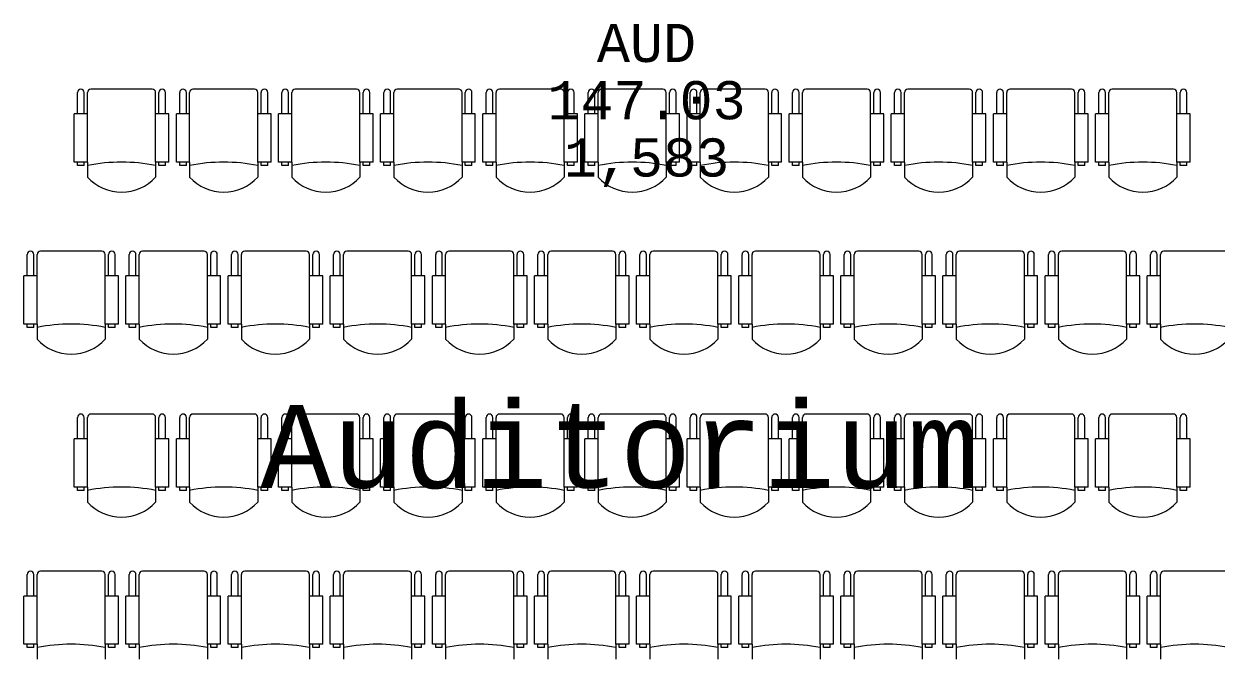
# Model space of a CAD drawing. Extents: x 0 to 84000, y 0 to 59400.
# Drawn here: x 60396 to 67576, y 39328 to 43155 of the extents above; entities that cross this region are included whole.
import ezdxf
from ezdxf.enums import TextEntityAlignment as Align

# ---------------------------------------------------------------- set-up
doc = ezdxf.new("R2010")
doc.units = 0
doc.header["$MEASUREMENT"] = 0
doc.layers.get('0').update_dxf_attribs({"linetype": 'CONTINUOUS', "lineweight": 0})
doc.layers.add('725furniture', color=4, linetype='CONTINUOUS', lineweight=0)
doc.layers.add('RM$TXT', color=7, linetype='CONTINUOUS', lineweight=0)
doc.styles.add('MONOTXT', font='monotxt.shx')

# ---------------------------------------------------------------- blocks, each defined once
blk = doc.blocks.new('justhh00furn')
at = {"layer": '725furniture', "linetype": 'ByBlock', "lineweight": 0}
for p, q in [((49610, 15101.8), (49610, 15231.8)), ((49650, 15101.8), (49650, 15231.8)), ((49670, 14811.8), (49670, 15231.8)), ((50060, 15251.8), (49690, 15251.8)), ((50080, 14811.8), (50080, 15231.8)), ((50100, 15101.8), (50100, 15231.8)), ((50140, 15101.8), (50140, 15231.8)), ((50225, 15101.8), (50225, 15231.8)), ((50265, 15101.8), (50265, 15231.8)), ((50285, 14811.8), (50285, 15231.8)), ((50675, 15251.8), (50305, 15251.8)), ((50695, 14811.8), (50695, 15231.8)), ((50715, 15101.8), (50715, 15231.8)), ((50755, 15101.8), (50755, 15231.8)), ((50840, 15101.8), (50840, 15231.8)), ((50880, 15101.8), (50880, 15231.8)), ((50900, 14811.8), (50900, 15231.8)), ((51290, 15251.8), (50920, 15251.8)), ((51310, 14811.8), (51310, 15231.8)), ((51330, 15101.8), (51330, 15231.8)), ((51370, 15101.8), (51370, 15231.8)), ((51455, 15101.8), (51455, 15231.8)), ((51495, 15101.8), (51495, 15231.8)), ((51515, 14811.8), (51515, 15231.8)), ((51905, 15251.8), (51535, 15251.8)), ((51925, 14811.8), (51925, 15231.8)), ((51945, 15101.8), (51945, 15231.8)), ((51985, 15101.8), (51985, 15231.8)), ((52070, 15101.8), (52070, 15231.8)), ((52110, 15101.8), (52110, 15231.8)), ((52130, 14811.8), (52130, 15231.8)), ((52520, 15251.8), (52150, 15251.8)), ((52540, 14811.8), (52540, 15231.8)), ((52560, 15101.8), (52560, 15231.8)), ((52600, 15101.8), (52600, 15231.8)), ((52685, 15101.8), (52685, 15231.8)), ((52725, 15101.8), (52725, 15231.8)), ((52745, 14811.8), (52745, 15231.8)), ((53135, 15251.8), (52765, 15251.8)), ((53155, 14811.8), (53155, 15231.8)), ((53175, 15101.8), (53175, 15231.8)), ((53215, 15101.8), (53215, 15231.8)), ((53300, 15101.8), (53300, 15231.8)), ((53340, 15101.8), (53340, 15231.8)), ((53360, 14811.8), (53360, 15231.8)), ((53750, 15251.8), (53380, 15251.8)), ((53770, 14811.8), (53770, 15231.8)), ((53790, 15101.8), (53790, 15231.8)), ((53830, 15101.8), (53830, 15231.8)), ((53915, 15101.8), (53915, 15231.8)), ((53955, 15101.8), (53955, 15231.8)), ((53975, 14811.8), (53975, 15231.8)), ((54365, 15251.8), (53995, 15251.8)), ((54385, 14811.8), (54385, 15231.8)), ((54405, 15101.8), (54405, 15231.8)), ((54445, 15101.8), (54445, 15231.8)), ((54530, 15101.8), (54530, 15231.8)), ((54570, 15101.8), (54570, 15231.8)), ((54590, 14811.8), (54590, 15231.8)), ((54980, 15251.8), (54610, 15251.8)), ((55000, 14811.8), (55000, 15231.8)), ((55020, 15101.8), (55020, 15231.8)), ((55060, 15101.8), (55060, 15231.8)), ((55145, 15101.8), (55145, 15231.8)), ((55185, 15101.8), (55185, 15231.8)), ((55205, 14811.8), (55205, 15231.8)), ((55595, 15251.8), (55225, 15251.8)), ((55615, 14811.8), (55615, 15231.8)), ((55635, 15101.8), (55635, 15231.8)), ((55675, 15101.8), (55675, 15231.8)), ((55760, 15101.8), (55760, 15231.8)), ((55800, 15101.8), (55800, 15231.8)), ((55820, 14811.8), (55820, 15231.8)), ((56210, 15251.8), (55840, 15251.8)), ((56230, 14811.8), (56230, 15231.8)), ((56250, 15101.8), (56250, 15231.8)), ((56290, 15101.8), (56290, 15231.8)), ((49590, 14811.8), (49590, 15101.8)), ((49670, 15101.8), (49590, 15101.8)), ((50160, 15101.8), (50080, 15101.8)), ((50160, 14811.8), (50160, 15101.8)), ((50205, 14811.8), (50205, 15101.8)), ((50285, 15101.8), (50205, 15101.8)), ((50775, 15101.8), (50695, 15101.8)), ((50775, 14811.8), (50775, 15101.8)), ((50820, 14811.8), (50820, 15101.8)), ((50900, 15101.8), (50820, 15101.8)), ((51390, 15101.8), (51310, 15101.8)), ((51390, 14811.8), (51390, 15101.8)), ((51435, 14811.8), (51435, 15101.8)), ((51515, 15101.8), (51435, 15101.8)), ((52005, 15101.8), (51925, 15101.8)), ((52005, 14811.8), (52005, 15101.8)), ((52050, 14811.8), (52050, 15101.8)), ((52130, 15101.8), (52050, 15101.8)), ((52620, 15101.8), (52540, 15101.8)), ((52620, 14811.8), (52620, 15101.8)), ((52665, 14811.8), (52665, 15101.8)), ((52745, 15101.8), (52665, 15101.8)), ((53235, 15101.8), (53155, 15101.8)), ((53235, 14811.8), (53235, 15101.8)), ((53280, 14811.8), (53280, 15101.8)), ((53360, 15101.8), (53280, 15101.8)), ((53850, 15101.8), (53770, 15101.8)), ((53850, 14811.8), (53850, 15101.8)), ((53895, 14811.8), (53895, 15101.8)), ((53975, 15101.8), (53895, 15101.8)), ((54465, 15101.8), (54385, 15101.8)), ((54465, 14811.8), (54465, 15101.8)), ((54510, 14811.8), (54510, 15101.8)), ((54590, 15101.8), (54510, 15101.8)), ((55080, 15101.8), (55000, 15101.8)), ((55080, 14811.8), (55080, 15101.8)), ((55125, 14811.8), (55125, 15101.8)), ((55205, 15101.8), (55125, 15101.8)), ((55695, 15101.8), (55615, 15101.8)), ((55695, 14811.8), (55695, 15101.8)), ((55740, 14811.8), (55740, 15101.8)), ((55820, 15101.8), (55740, 15101.8)), ((56310, 15101.8), (56230, 15101.8)), ((56310, 14811.8), (56310, 15101.8)), ((49670, 14811.8), (49590, 14811.8)), ((49610, 14791.8), (49610, 14811.8)), ((49650, 14791.8), (49610, 14791.8)), ((49650, 14791.8), (49650, 14811.8)), ((49670, 14811.8), (49670, 14721.8)), ((50080, 14811.8), (50080, 14721.8)), ((50160, 14811.8), (50080, 14811.8)), ((50100, 14791.8), (50100, 14811.8)), ((50140, 14791.8), (50100, 14791.8)), ((50140, 14791.8), (50140, 14811.8)), ((50285, 14811.8), (50205, 14811.8)), ((50225, 14791.8), (50225, 14811.8)), ((50265, 14791.8), (50225, 14791.8)), ((50265, 14791.8), (50265, 14811.8)), ((50285, 14811.8), (50285, 14721.8)), ((50695, 14811.8), (50695, 14721.8)), ((50775, 14811.8), (50695, 14811.8)), ((50715, 14791.8), (50715, 14811.8)), ((50755, 14791.8), (50715, 14791.8)), ((50755, 14791.8), (50755, 14811.8)), ((50900, 14811.8), (50820, 14811.8)), ((50840, 14791.8), (50840, 14811.8)), ((50880, 14791.8), (50840, 14791.8)), ((50880, 14791.8), (50880, 14811.8)), ((50900, 14811.8), (50900, 14721.8)), ((51310, 14811.8), (51310, 14721.8)), ((51390, 14811.8), (51310, 14811.8)), ((51330, 14791.8), (51330, 14811.8)), ((51370, 14791.8), (51330, 14791.8)), ((51370, 14791.8), (51370, 14811.8)), ((51515, 14811.8), (51435, 14811.8)), ((51455, 14791.8), (51455, 14811.8)), ((51495, 14791.8), (51455, 14791.8)), ((51495, 14791.8), (51495, 14811.8)), ((51515, 14811.8), (51515, 14721.8)), ((51925, 14811.8), (51925, 14721.8)), ((52005, 14811.8), (51925, 14811.8)), ((51945, 14791.8), (51945, 14811.8)), ((51985, 14791.8), (51945, 14791.8)), ((51985, 14791.8), (51985, 14811.8)), ((52130, 14811.8), (52050, 14811.8)), ((52070, 14791.8), (52070, 14811.8)), ((52110, 14791.8), (52070, 14791.8)), ((52110, 14791.8), (52110, 14811.8)), ((52130, 14811.8), (52130, 14721.8)), ((52540, 14811.8), (52540, 14721.8)), ((52620, 14811.8), (52540, 14811.8)), ((52560, 14791.8), (52560, 14811.8)), ((52600, 14791.8), (52560, 14791.8)), ((52600, 14791.8), (52600, 14811.8)), ((52745, 14811.8), (52665, 14811.8)), ((52685, 14791.8), (52685, 14811.8)), ((52725, 14791.8), (52685, 14791.8)), ((52725, 14791.8), (52725, 14811.8)), ((52745, 14811.8), (52745, 14721.8)), ((53155, 14811.8), (53155, 14721.8)), ((53235, 14811.8), (53155, 14811.8)), ((53175, 14791.8), (53175, 14811.8)), ((53215, 14791.8), (53175, 14791.8)), ((53215, 14791.8), (53215, 14811.8)), ((53360, 14811.8), (53280, 14811.8)), ((53300, 14791.8), (53300, 14811.8)), ((53340, 14791.8), (53300, 14791.8)), ((53340, 14791.8), (53340, 14811.8)), ((53360, 14811.8), (53360, 14721.8)), ((53770, 14811.8), (53770, 14721.8)), ((53850, 14811.8), (53770, 14811.8)), ((53790, 14791.8), (53790, 14811.8)), ((53830, 14791.8), (53790, 14791.8)), ((53830, 14791.8), (53830, 14811.8)), ((53975, 14811.8), (53895, 14811.8)), ((53915, 14791.8), (53915, 14811.8)), ((53955, 14791.8), (53915, 14791.8)), ((53955, 14791.8), (53955, 14811.8)), ((53975, 14811.8), (53975, 14721.8)), ((54385, 14811.8), (54385, 14721.8)), ((54465, 14811.8), (54385, 14811.8)), ((54405, 14791.8), (54405, 14811.8)), ((54445, 14791.8), (54405, 14791.8)), ((54445, 14791.8), (54445, 14811.8)), ((54590, 14811.8), (54510, 14811.8)), ((54530, 14791.8), (54530, 14811.8)), ((54570, 14791.8), (54530, 14791.8)), ((54570, 14791.8), (54570, 14811.8)), ((54590, 14811.8), (54590, 14721.8)), ((55000, 14811.8), (55000, 14721.8)), ((55080, 14811.8), (55000, 14811.8)), ((55020, 14791.8), (55020, 14811.8)), ((55060, 14791.8), (55020, 14791.8)), ((55060, 14791.8), (55060, 14811.8)), ((55205, 14811.8), (55125, 14811.8)), ((55145, 14791.8), (55145, 14811.8)), ((55185, 14791.8), (55145, 14791.8)), ((55185, 14791.8), (55185, 14811.8)), ((55205, 14811.8), (55205, 14721.8)), ((55615, 14811.8), (55615, 14721.8)), ((55695, 14811.8), (55615, 14811.8)), ((55635, 14791.8), (55635, 14811.8)), ((55675, 14791.8), (55635, 14791.8)), ((55675, 14791.8), (55675, 14811.8)), ((55820, 14811.8), (55740, 14811.8)), ((55760, 14791.8), (55760, 14811.8)), ((55800, 14791.8), (55760, 14791.8)), ((55800, 14791.8), (55800, 14811.8)), ((55820, 14811.8), (55820, 14721.8)), ((56230, 14811.8), (56230, 14721.8)), ((56310, 14811.8), (56230, 14811.8)), ((56250, 14791.8), (56250, 14811.8)), ((56290, 14791.8), (56250, 14791.8)), ((56290, 14791.8), (56290, 14811.8)), ((49306.5, 14126), (49306.5, 14256)), ((49346.5, 14126), (49346.5, 14256)), ((49366.5, 13836), (49366.5, 14256)), ((49756.5, 14276), (49386.5, 14276)), ((49776.5, 13836), (49776.5, 14256)), ((49796.5, 14126), (49796.5, 14256)), ((49836.5, 14126), (49836.5, 14256)), ((49921.5, 14126), (49921.5, 14256)), ((49961.5, 14126), (49961.5, 14256)), ((49981.5, 13836), (49981.5, 14256)), ((50371.5, 14276), (50001.5, 14276)), ((50391.5, 13836), (50391.5, 14256)), ((50411.5, 14126), (50411.5, 14256)), ((50451.5, 14126), (50451.5, 14256)), ((50536.5, 14126), (50536.5, 14256)), ((50576.5, 14126), (50576.5, 14256)), ((50596.5, 13836), (50596.5, 14256)), ((50986.5, 14276), (50616.5, 14276)), ((51006.5, 13836), (51006.5, 14256)), ((51026.5, 14126), (51026.5, 14256)), ((51066.5, 14126), (51066.5, 14256)), ((51151.5, 14126), (51151.5, 14256)), ((51191.5, 14126), (51191.5, 14256)), ((51211.5, 13836), (51211.5, 14256)), ((51601.5, 14276), (51231.5, 14276)), ((51621.5, 13836), (51621.5, 14256)), ((51641.5, 14126), (51641.5, 14256)), ((51681.5, 14126), (51681.5, 14256)), ((51766.5, 14126), (51766.5, 14256)), ((51806.5, 14126), (51806.5, 14256)), ((51826.5, 13836), (51826.5, 14256)), ((52216.5, 14276), (51846.5, 14276)), ((52236.5, 13836), (52236.5, 14256)), ((52256.5, 14126), (52256.5, 14256)), ((52296.5, 14126), (52296.5, 14256)), ((52381.5, 14126), (52381.5, 14256)), ((52421.5, 14126), (52421.5, 14256)), ((52441.5, 13836), (52441.5, 14256)), ((52831.5, 14276), (52461.5, 14276)), ((52851.5, 13836), (52851.5, 14256)), ((52871.5, 14126), (52871.5, 14256)), ((52911.5, 14126), (52911.5, 14256)), ((52996.5, 14126), (52996.5, 14256)), ((53036.5, 14126), (53036.5, 14256)), ((53056.5, 13836), (53056.5, 14256)), ((53446.5, 14276), (53076.5, 14276)), ((53466.5, 13836), (53466.5, 14256)), ((53486.5, 14126), (53486.5, 14256)), ((53526.5, 14126), (53526.5, 14256)), ((53611.5, 14126), (53611.5, 14256)), ((53651.5, 14126), (53651.5, 14256)), ((53671.5, 13836), (53671.5, 14256)), ((54061.5, 14276), (53691.5, 14276)), ((54081.5, 13836), (54081.5, 14256)), ((54101.5, 14126), (54101.5, 14256)), ((54141.5, 14126), (54141.5, 14256)), ((54226.5, 14126), (54226.5, 14256)), ((54266.5, 14126), (54266.5, 14256)), ((54286.5, 13836), (54286.5, 14256)), ((54676.5, 14276), (54306.5, 14276)), ((54696.5, 13836), (54696.5, 14256)), ((54716.5, 14126), (54716.5, 14256)), ((54756.5, 14126), (54756.5, 14256)), ((54841.5, 14126), (54841.5, 14256)), ((54881.5, 14126), (54881.5, 14256)), ((54901.5, 13836), (54901.5, 14256)), ((55291.5, 14276), (54921.5, 14276)), ((55311.5, 13836), (55311.5, 14256)), ((55331.5, 14126), (55331.5, 14256)), ((55371.5, 14126), (55371.5, 14256)), ((55456.5, 14126), (55456.5, 14256)), ((55496.5, 14126), (55496.5, 14256)), ((55516.5, 13836), (55516.5, 14256)), ((55906.5, 14276), (55536.5, 14276)), ((55926.5, 13836), (55926.5, 14256)), ((55946.5, 14126), (55946.5, 14256)), ((55986.5, 14126), (55986.5, 14256)), ((56071.5, 14126), (56071.5, 14256)), ((56111.5, 14126), (56111.5, 14256)), ((56131.5, 13836), (56131.5, 14256)), ((56521.5, 14276), (56151.5, 14276)), ((49286.5, 13836), (49286.5, 14126)), ((49366.5, 14126), (49286.5, 14126)), ((49856.5, 14126), (49776.5, 14126)), ((49856.5, 13836), (49856.5, 14126)), ((49901.5, 13836), (49901.5, 14126)), ((49981.5, 14126), (49901.5, 14126)), ((50471.5, 14126), (50391.5, 14126)), ((50471.5, 13836), (50471.5, 14126)), ((50516.5, 13836), (50516.5, 14126)), ((50596.5, 14126), (50516.5, 14126)), ((51086.5, 14126), (51006.5, 14126)), ((51086.5, 13836), (51086.5, 14126)), ((51131.5, 13836), (51131.5, 14126)), ((51211.5, 14126), (51131.5, 14126)), ((51701.5, 14126), (51621.5, 14126)), ((51701.5, 13836), (51701.5, 14126)), ((51746.5, 13836), (51746.5, 14126)), ((51826.5, 14126), (51746.5, 14126)), ((52316.5, 14126), (52236.5, 14126)), ((52316.5, 13836), (52316.5, 14126)), ((52361.5, 13836), (52361.5, 14126)), ((52441.5, 14126), (52361.5, 14126)), ((52931.5, 14126), (52851.5, 14126)), ((52931.5, 13836), (52931.5, 14126)), ((52976.5, 13836), (52976.5, 14126)), ((53056.5, 14126), (52976.5, 14126)), ((53546.5, 14126), (53466.5, 14126)), ((53546.5, 13836), (53546.5, 14126)), ((53591.5, 13836), (53591.5, 14126)), ((53671.5, 14126), (53591.5, 14126)), ((54161.5, 14126), (54081.5, 14126)), ((54161.5, 13836), (54161.5, 14126)), ((54206.5, 13836), (54206.5, 14126)), ((54286.5, 14126), (54206.5, 14126)), ((54776.5, 14126), (54696.5, 14126)), ((54776.5, 13836), (54776.5, 14126)), ((54821.5, 13836), (54821.5, 14126)), ((54901.5, 14126), (54821.5, 14126)), ((55391.5, 14126), (55311.5, 14126)), ((55391.5, 13836), (55391.5, 14126)), ((55436.5, 13836), (55436.5, 14126)), ((55516.5, 14126), (55436.5, 14126)), ((56006.5, 14126), (55926.5, 14126)), ((56006.5, 13836), (56006.5, 14126)), ((56051.5, 13836), (56051.5, 14126)), ((56131.5, 14126), (56051.5, 14126)), ((49366.5, 13836), (49286.5, 13836)), ((49306.5, 13816), (49306.5, 13836)), ((49346.5, 13816), (49306.5, 13816)), ((49346.5, 13816), (49346.5, 13836)), ((49366.5, 13836), (49366.5, 13746)), ((49776.5, 13836), (49776.5, 13746)), ((49856.5, 13836), (49776.5, 13836)), ((49796.5, 13816), (49796.5, 13836)), ((49836.5, 13816), (49796.5, 13816)), ((49836.5, 13816), (49836.5, 13836)), ((49981.5, 13836), (49901.5, 13836)), ((49921.5, 13816), (49921.5, 13836)), ((49961.5, 13816), (49921.5, 13816)), ((49961.5, 13816), (49961.5, 13836)), ((49981.5, 13836), (49981.5, 13746)), ((50391.5, 13836), (50391.5, 13746)), ((50471.5, 13836), (50391.5, 13836)), ((50411.5, 13816), (50411.5, 13836)), ((50451.5, 13816), (50411.5, 13816)), ((50451.5, 13816), (50451.5, 13836)), ((50596.5, 13836), (50516.5, 13836)), ((50536.5, 13816), (50536.5, 13836)), ((50576.5, 13816), (50536.5, 13816)), ((50576.5, 13816), (50576.5, 13836)), ((50596.5, 13836), (50596.5, 13746)), ((51006.5, 13836), (51006.5, 13746)), ((51086.5, 13836), (51006.5, 13836)), ((51026.5, 13816), (51026.5, 13836)), ((51066.5, 13816), (51026.5, 13816)), ((51066.5, 13816), (51066.5, 13836)), ((51211.5, 13836), (51131.5, 13836)), ((51151.5, 13816), (51151.5, 13836)), ((51191.5, 13816), (51151.5, 13816)), ((51191.5, 13816), (51191.5, 13836)), ((51211.5, 13836), (51211.5, 13746)), ((51621.5, 13836), (51621.5, 13746)), ((51701.5, 13836), (51621.5, 13836)), ((51641.5, 13816), (51641.5, 13836)), ((51681.5, 13816), (51641.5, 13816)), ((51681.5, 13816), (51681.5, 13836)), ((51826.5, 13836), (51746.5, 13836)), ((51766.5, 13816), (51766.5, 13836)), ((51806.5, 13816), (51766.5, 13816)), ((51806.5, 13816), (51806.5, 13836)), ((51826.5, 13836), (51826.5, 13746)), ((52236.5, 13836), (52236.5, 13746)), ((52316.5, 13836), (52236.5, 13836)), ((52256.5, 13816), (52256.5, 13836)), ((52296.5, 13816), (52256.5, 13816)), ((52296.5, 13816), (52296.5, 13836)), ((52441.5, 13836), (52361.5, 13836)), ((52381.5, 13816), (52381.5, 13836)), ((52421.5, 13816), (52381.5, 13816)), ((52421.5, 13816), (52421.5, 13836)), ((52441.5, 13836), (52441.5, 13746)), ((52851.5, 13836), (52851.5, 13746)), ((52931.5, 13836), (52851.5, 13836)), ((52871.5, 13816), (52871.5, 13836)), ((52911.5, 13816), (52871.5, 13816)), ((52911.5, 13816), (52911.5, 13836)), ((53056.5, 13836), (52976.5, 13836)), ((52996.5, 13816), (52996.5, 13836)), ((53036.5, 13816), (52996.5, 13816)), ((53036.5, 13816), (53036.5, 13836)), ((53056.5, 13836), (53056.5, 13746)), ((53466.5, 13836), (53466.5, 13746)), ((53546.5, 13836), (53466.5, 13836)), ((53486.5, 13816), (53486.5, 13836)), ((53526.5, 13816), (53486.5, 13816)), ((53526.5, 13816), (53526.5, 13836)), ((53671.5, 13836), (53591.5, 13836)), ((53611.5, 13816), (53611.5, 13836)), ((53651.5, 13816), (53611.5, 13816)), ((53651.5, 13816), (53651.5, 13836)), ((53671.5, 13836), (53671.5, 13746)), ((54081.5, 13836), (54081.5, 13746)), ((54161.5, 13836), (54081.5, 13836)), ((54101.5, 13816), (54101.5, 13836)), ((54141.5, 13816), (54101.5, 13816)), ((54141.5, 13816), (54141.5, 13836)), ((54286.5, 13836), (54206.5, 13836)), ((54226.5, 13816), (54226.5, 13836)), ((54266.5, 13816), (54226.5, 13816)), ((54266.5, 13816), (54266.5, 13836)), ((54286.5, 13836), (54286.5, 13746)), ((54696.5, 13836), (54696.5, 13746)), ((54776.5, 13836), (54696.5, 13836)), ((54716.5, 13816), (54716.5, 13836)), ((54756.5, 13816), (54716.5, 13816)), ((54756.5, 13816), (54756.5, 13836)), ((54901.5, 13836), (54821.5, 13836)), ((54841.5, 13816), (54841.5, 13836)), ((54881.5, 13816), (54841.5, 13816)), ((54881.5, 13816), (54881.5, 13836)), ((54901.5, 13836), (54901.5, 13746)), ((55311.5, 13836), (55311.5, 13746)), ((55391.5, 13836), (55311.5, 13836)), ((55331.5, 13816), (55331.5, 13836)), ((55371.5, 13816), (55331.5, 13816)), ((55371.5, 13816), (55371.5, 13836)), ((55516.5, 13836), (55436.5, 13836)), ((55456.5, 13816), (55456.5, 13836)), ((55496.5, 13816), (55456.5, 13816)), ((55496.5, 13816), (55496.5, 13836)), ((55516.5, 13836), (55516.5, 13746)), ((55926.5, 13836), (55926.5, 13746)), ((56006.5, 13836), (55926.5, 13836)), ((55946.5, 13816), (55946.5, 13836)), ((55986.5, 13816), (55946.5, 13816)), ((55986.5, 13816), (55986.5, 13836)), ((56131.5, 13836), (56051.5, 13836)), ((56071.5, 13816), (56071.5, 13836)), ((56111.5, 13816), (56071.5, 13816)), ((56111.5, 13816), (56111.5, 13836)), ((56131.5, 13836), (56131.5, 13746)), ((50060, 13294.3), (49690, 13294.3)), ((50675, 13294.3), (50305, 13294.3)), ((51290, 13294.3), (50920, 13294.3)), ((51905, 13294.3), (51535, 13294.3)), ((52520, 13294.3), (52150, 13294.3)), ((53135, 13294.3), (52765, 13294.3)), ((53750, 13294.3), (53380, 13294.3)), ((54365, 13294.3), (53995, 13294.3)), ((54980, 13294.3), (54610, 13294.3)), ((55595, 13294.3), (55225, 13294.3)), ((56210, 13294.3), (55840, 13294.3)), ((49610, 13144.3), (49610, 13274.3)), ((49650, 13144.3), (49650, 13274.3)), ((49670, 12854.3), (49670, 13274.3)), ((50080, 12854.3), (50080, 13274.3)), ((50100, 13144.3), (50100, 13274.3)), ((50140, 13144.3), (50140, 13274.3)), ((50225, 13144.3), (50225, 13274.3)), ((50265, 13144.3), (50265, 13274.3)), ((50285, 12854.3), (50285, 13274.3)), ((50695, 12854.3), (50695, 13274.3)), ((50715, 13144.3), (50715, 13274.3)), ((50755, 13144.3), (50755, 13274.3)), ((50840, 13144.3), (50840, 13274.3)), ((50880, 13144.3), (50880, 13274.3)), ((50900, 12854.3), (50900, 13274.3)), ((51310, 12854.3), (51310, 13274.3)), ((51330, 13144.3), (51330, 13274.3)), ((51370, 13144.3), (51370, 13274.3)), ((51455, 13144.3), (51455, 13274.3)), ((51495, 13144.3), (51495, 13274.3)), ((51515, 12854.3), (51515, 13274.3)), ((51925, 12854.3), (51925, 13274.3)), ((51945, 13144.3), (51945, 13274.3)), ((51985, 13144.3), (51985, 13274.3)), ((52070, 13144.3), (52070, 13274.3)), ((52110, 13144.3), (52110, 13274.3)), ((52130, 12854.3), (52130, 13274.3)), ((52540, 12854.3), (52540, 13274.3)), ((52560, 13144.3), (52560, 13274.3)), ((52600, 13144.3), (52600, 13274.3)), ((52685, 13144.3), (52685, 13274.3)), ((52725, 13144.3), (52725, 13274.3)), ((52745, 12854.3), (52745, 13274.3)), ((53155, 12854.3), (53155, 13274.3)), ((53175, 13144.3), (53175, 13274.3)), ((53215, 13144.3), (53215, 13274.3)), ((53300, 13144.3), (53300, 13274.3)), ((53340, 13144.3), (53340, 13274.3)), ((53360, 12854.3), (53360, 13274.3)), ((53770, 12854.3), (53770, 13274.3)), ((53790, 13144.3), (53790, 13274.3)), ((53830, 13144.3), (53830, 13274.3)), ((53915, 13144.3), (53915, 13274.3)), ((53955, 13144.3), (53955, 13274.3)), ((53975, 12854.3), (53975, 13274.3)), ((54385, 12854.3), (54385, 13274.3)), ((54405, 13144.3), (54405, 13274.3)), ((54445, 13144.3), (54445, 13274.3)), ((54530, 13144.3), (54530, 13274.3)), ((54570, 13144.3), (54570, 13274.3)), ((54590, 12854.3), (54590, 13274.3)), ((55000, 12854.3), (55000, 13274.3)), ((55020, 13144.3), (55020, 13274.3)), ((55060, 13144.3), (55060, 13274.3)), ((55145, 13144.3), (55145, 13274.3)), ((55185, 13144.3), (55185, 13274.3)), ((55205, 12854.3), (55205, 13274.3)), ((55615, 12854.3), (55615, 13274.3)), ((55635, 13144.3), (55635, 13274.3)), ((55675, 13144.3), (55675, 13274.3)), ((55760, 13144.3), (55760, 13274.3)), ((55800, 13144.3), (55800, 13274.3)), ((55820, 12854.3), (55820, 13274.3)), ((56230, 12854.3), (56230, 13274.3)), ((56250, 13144.3), (56250, 13274.3)), ((56290, 13144.3), (56290, 13274.3)), ((49590, 12854.3), (49590, 13144.3)), ((49670, 13144.3), (49590, 13144.3)), ((50160, 13144.3), (50080, 13144.3)), ((50160, 12854.3), (50160, 13144.3)), ((50205, 12854.3), (50205, 13144.3)), ((50285, 13144.3), (50205, 13144.3)), ((50775, 13144.3), (50695, 13144.3)), ((50775, 12854.3), (50775, 13144.3)), ((50820, 12854.3), (50820, 13144.3)), ((50900, 13144.3), (50820, 13144.3)), ((51390, 13144.3), (51310, 13144.3)), ((51390, 12854.3), (51390, 13144.3)), ((51435, 12854.3), (51435, 13144.3)), ((51515, 13144.3), (51435, 13144.3)), ((52005, 13144.3), (51925, 13144.3)), ((52005, 12854.3), (52005, 13144.3)), ((52050, 12854.3), (52050, 13144.3)), ((52130, 13144.3), (52050, 13144.3)), ((52620, 13144.3), (52540, 13144.3)), ((52620, 12854.3), (52620, 13144.3)), ((52665, 12854.3), (52665, 13144.3)), ((52745, 13144.3), (52665, 13144.3)), ((53235, 13144.3), (53155, 13144.3)), ((53235, 12854.3), (53235, 13144.3)), ((53280, 12854.3), (53280, 13144.3)), ((53360, 13144.3), (53280, 13144.3)), ((53850, 13144.3), (53770, 13144.3)), ((53850, 12854.3), (53850, 13144.3)), ((53895, 12854.3), (53895, 13144.3)), ((53975, 13144.3), (53895, 13144.3)), ((54465, 13144.3), (54385, 13144.3)), ((54465, 12854.3), (54465, 13144.3)), ((54510, 12854.3), (54510, 13144.3)), ((54590, 13144.3), (54510, 13144.3)), ((55080, 13144.3), (55000, 13144.3)), ((55080, 12854.3), (55080, 13144.3)), ((55125, 12854.3), (55125, 13144.3)), ((55205, 13144.3), (55125, 13144.3)), ((55695, 13144.3), (55615, 13144.3)), ((55695, 12854.3), (55695, 13144.3)), ((55740, 12854.3), (55740, 13144.3)), ((55820, 13144.3), (55740, 13144.3)), ((56310, 13144.3), (56230, 13144.3)), ((56310, 12854.3), (56310, 13144.3)), ((49670, 12854.3), (49590, 12854.3)), ((49610, 12834.3), (49610, 12854.3)), ((49650, 12834.3), (49650, 12854.3)), ((49670, 12854.3), (49670, 12764.3)), ((50080, 12854.3), (50080, 12764.3)), ((50160, 12854.3), (50080, 12854.3)), ((50100, 12834.3), (50100, 12854.3)), ((50140, 12834.3), (50140, 12854.3)), ((50285, 12854.3), (50205, 12854.3)), ((50225, 12834.3), (50225, 12854.3)), ((50265, 12834.3), (50265, 12854.3)), ((50285, 12854.3), (50285, 12764.3)), ((50695, 12854.3), (50695, 12764.3)), ((50775, 12854.3), (50695, 12854.3)), ((50715, 12834.3), (50715, 12854.3)), ((50755, 12834.3), (50755, 12854.3)), ((50900, 12854.3), (50820, 12854.3)), ((50840, 12834.3), (50840, 12854.3)), ((50880, 12834.3), (50880, 12854.3)), ((50900, 12854.3), (50900, 12764.3)), ((51310, 12854.3), (51310, 12764.3)), ((51390, 12854.3), (51310, 12854.3)), ((51330, 12834.3), (51330, 12854.3)), ((51370, 12834.3), (51370, 12854.3)), ((51515, 12854.3), (51435, 12854.3)), ((51455, 12834.3), (51455, 12854.3)), ((51495, 12834.3), (51495, 12854.3)), ((51515, 12854.3), (51515, 12764.3)), ((51925, 12854.3), (51925, 12764.3)), ((52005, 12854.3), (51925, 12854.3)), ((51945, 12834.3), (51945, 12854.3)), ((51985, 12834.3), (51985, 12854.3)), ((52130, 12854.3), (52050, 12854.3)), ((52070, 12834.3), (52070, 12854.3)), ((52110, 12834.3), (52110, 12854.3)), ((52130, 12854.3), (52130, 12764.3)), ((52540, 12854.3), (52540, 12764.3)), ((52620, 12854.3), (52540, 12854.3)), ((52560, 12834.3), (52560, 12854.3)), ((52600, 12834.3), (52600, 12854.3)), ((52745, 12854.3), (52665, 12854.3)), ((52685, 12834.3), (52685, 12854.3)), ((52725, 12834.3), (52725, 12854.3)), ((52745, 12854.3), (52745, 12764.3)), ((53155, 12854.3), (53155, 12764.3)), ((53235, 12854.3), (53155, 12854.3)), ((53175, 12834.3), (53175, 12854.3)), ((53215, 12834.3), (53215, 12854.3)), ((53360, 12854.3), (53280, 12854.3)), ((53300, 12834.3), (53300, 12854.3)), ((53340, 12834.3), (53340, 12854.3)), ((53360, 12854.3), (53360, 12764.3)), ((53770, 12854.3), (53770, 12764.3)), ((53850, 12854.3), (53770, 12854.3)), ((53790, 12834.3), (53790, 12854.3)), ((53830, 12834.3), (53830, 12854.3)), ((53975, 12854.3), (53895, 12854.3)), ((53915, 12834.3), (53915, 12854.3)), ((53955, 12834.3), (53955, 12854.3)), ((53975, 12854.3), (53975, 12764.3)), ((54385, 12854.3), (54385, 12764.3)), ((54465, 12854.3), (54385, 12854.3)), ((54405, 12834.3), (54405, 12854.3)), ((54445, 12834.3), (54445, 12854.3)), ((54590, 12854.3), (54510, 12854.3)), ((54530, 12834.3), (54530, 12854.3)), ((54570, 12834.3), (54570, 12854.3)), ((54590, 12854.3), (54590, 12764.3)), ((55000, 12854.3), (55000, 12764.3)), ((55080, 12854.3), (55000, 12854.3)), ((55020, 12834.3), (55020, 12854.3)), ((55060, 12834.3), (55060, 12854.3)), ((55205, 12854.3), (55125, 12854.3)), ((55145, 12834.3), (55145, 12854.3)), ((55185, 12834.3), (55185, 12854.3)), ((55205, 12854.3), (55205, 12764.3)), ((55615, 12854.3), (55615, 12764.3)), ((55695, 12854.3), (55615, 12854.3)), ((55635, 12834.3), (55635, 12854.3)), ((55675, 12834.3), (55675, 12854.3)), ((55820, 12854.3), (55740, 12854.3)), ((55760, 12834.3), (55760, 12854.3)), ((55800, 12834.3), (55800, 12854.3)), ((55820, 12854.3), (55820, 12764.3)), ((56230, 12854.3), (56230, 12764.3)), ((56310, 12854.3), (56230, 12854.3)), ((56250, 12834.3), (56250, 12854.3)), ((56290, 12834.3), (56290, 12854.3)), ((49650, 12834.3), (49610, 12834.3)), ((50140, 12834.3), (50100, 12834.3)), ((50265, 12834.3), (50225, 12834.3)), ((50755, 12834.3), (50715, 12834.3)), ((50880, 12834.3), (50840, 12834.3)), ((51370, 12834.3), (51330, 12834.3)), ((51495, 12834.3), (51455, 12834.3)), ((51985, 12834.3), (51945, 12834.3)), ((52110, 12834.3), (52070, 12834.3)), ((52600, 12834.3), (52560, 12834.3)), ((52725, 12834.3), (52685, 12834.3)), ((53215, 12834.3), (53175, 12834.3)), ((53340, 12834.3), (53300, 12834.3)), ((53830, 12834.3), (53790, 12834.3)), ((53955, 12834.3), (53915, 12834.3)), ((54445, 12834.3), (54405, 12834.3)), ((54570, 12834.3), (54530, 12834.3)), ((55060, 12834.3), (55020, 12834.3)), ((55185, 12834.3), (55145, 12834.3)), ((55675, 12834.3), (55635, 12834.3)), ((55800, 12834.3), (55760, 12834.3)), ((56290, 12834.3), (56250, 12834.3)), ((49306.5, 12197.8), (49306.5, 12327.8)), ((49346.5, 12197.8), (49346.5, 12327.8)), ((49366.5, 11907.8), (49366.5, 12327.8)), ((49756.5, 12347.8), (49386.5, 12347.8)), ((49776.5, 11907.8), (49776.5, 12327.8)), ((49796.5, 12197.8), (49796.5, 12327.8)), ((49836.5, 12197.8), (49836.5, 12327.8)), ((49921.5, 12197.8), (49921.5, 12327.8)), ((49961.5, 12197.8), (49961.5, 12327.8)), ((49981.5, 11907.8), (49981.5, 12327.8)), ((50371.5, 12347.8), (50001.5, 12347.8)), ((50391.5, 11907.8), (50391.5, 12327.8)), ((50411.5, 12197.8), (50411.5, 12327.8)), ((50451.5, 12197.8), (50451.5, 12327.8)), ((50536.5, 12197.8), (50536.5, 12327.8)), ((50576.5, 12197.8), (50576.5, 12327.8)), ((50596.5, 11907.8), (50596.5, 12327.8)), ((50986.5, 12347.8), (50616.5, 12347.8)), ((51006.5, 11907.8), (51006.5, 12327.8)), ((51026.5, 12197.8), (51026.5, 12327.8)), ((51066.5, 12197.8), (51066.5, 12327.8)), ((51151.5, 12197.8), (51151.5, 12327.8)), ((51191.5, 12197.8), (51191.5, 12327.8)), ((51211.5, 11907.8), (51211.5, 12327.8)), ((51601.5, 12347.8), (51231.5, 12347.8)), ((51621.5, 11907.8), (51621.5, 12327.8)), ((51641.5, 12197.8), (51641.5, 12327.8)), ((51681.5, 12197.8), (51681.5, 12327.8)), ((51766.5, 12197.8), (51766.5, 12327.8)), ((51806.5, 12197.8), (51806.5, 12327.8)), ((51826.5, 11907.8), (51826.5, 12327.8)), ((52216.5, 12347.8), (51846.5, 12347.8)), ((52236.5, 11907.8), (52236.5, 12327.8)), ((52256.5, 12197.8), (52256.5, 12327.8)), ((52296.5, 12197.8), (52296.5, 12327.8)), ((52381.5, 12197.8), (52381.5, 12327.8)), ((52421.5, 12197.8), (52421.5, 12327.8)), ((52441.5, 11907.8), (52441.5, 12327.8)), ((52831.5, 12347.8), (52461.5, 12347.8)), ((52851.5, 11907.8), (52851.5, 12327.8)), ((52871.5, 12197.8), (52871.5, 12327.8)), ((52911.5, 12197.8), (52911.5, 12327.8)), ((52996.5, 12197.8), (52996.5, 12327.8)), ((53036.5, 12197.8), (53036.5, 12327.8)), ((53056.5, 11907.8), (53056.5, 12327.8)), ((53446.5, 12347.8), (53076.5, 12347.8)), ((53466.5, 11907.8), (53466.5, 12327.8)), ((53486.5, 12197.8), (53486.5, 12327.8)), ((53526.5, 12197.8), (53526.5, 12327.8)), ((53611.5, 12197.8), (53611.5, 12327.8)), ((53651.5, 12197.8), (53651.5, 12327.8)), ((53671.5, 11907.8), (53671.5, 12327.8)), ((54061.5, 12347.8), (53691.5, 12347.8)), ((54081.5, 11907.8), (54081.5, 12327.8)), ((54101.5, 12197.8), (54101.5, 12327.8)), ((54141.5, 12197.8), (54141.5, 12327.8)), ((54226.5, 12197.8), (54226.5, 12327.8)), ((54266.5, 12197.8), (54266.5, 12327.8)), ((54286.5, 11907.8), (54286.5, 12327.8)), ((54676.5, 12347.8), (54306.5, 12347.8)), ((54696.5, 11907.8), (54696.5, 12327.8)), ((54716.5, 12197.8), (54716.5, 12327.8)), ((54756.5, 12197.8), (54756.5, 12327.8)), ((54841.5, 12197.8), (54841.5, 12327.8)), ((54881.5, 12197.8), (54881.5, 12327.8)), ((54901.5, 11907.8), (54901.5, 12327.8)), ((55291.5, 12347.8), (54921.5, 12347.8)), ((55311.5, 11907.8), (55311.5, 12327.8)), ((55331.5, 12197.8), (55331.5, 12327.8)), ((55371.5, 12197.8), (55371.5, 12327.8)), ((55456.5, 12197.8), (55456.5, 12327.8)), ((55496.5, 12197.8), (55496.5, 12327.8)), ((55516.5, 11907.8), (55516.5, 12327.8)), ((55906.5, 12347.8), (55536.5, 12347.8)), ((55926.5, 11907.8), (55926.5, 12327.8)), ((55946.5, 12197.8), (55946.5, 12327.8)), ((55986.5, 12197.8), (55986.5, 12327.8)), ((56071.5, 12197.8), (56071.5, 12327.8)), ((56111.5, 12197.8), (56111.5, 12327.8)), ((56131.5, 11907.8), (56131.5, 12327.8)), ((56521.5, 12347.8), (56151.5, 12347.8)), ((49286.5, 11907.8), (49286.5, 12197.8)), ((49366.5, 12197.8), (49286.5, 12197.8)), ((49856.5, 12197.8), (49776.5, 12197.8)), ((49856.5, 11907.8), (49856.5, 12197.8)), ((49901.5, 11907.8), (49901.5, 12197.8)), ((49981.5, 12197.8), (49901.5, 12197.8)), ((50471.5, 12197.8), (50391.5, 12197.8)), ((50471.5, 11907.8), (50471.5, 12197.8)), ((50516.5, 11907.8), (50516.5, 12197.8)), ((50596.5, 12197.8), (50516.5, 12197.8)), ((51086.5, 12197.8), (51006.5, 12197.8)), ((51086.5, 11907.8), (51086.5, 12197.8)), ((51131.5, 11907.8), (51131.5, 12197.8)), ((51211.5, 12197.8), (51131.5, 12197.8)), ((51701.5, 12197.8), (51621.5, 12197.8)), ((51701.5, 11907.8), (51701.5, 12197.8)), ((51746.5, 11907.8), (51746.5, 12197.8)), ((51826.5, 12197.8), (51746.5, 12197.8)), ((52316.5, 12197.8), (52236.5, 12197.8)), ((52316.5, 11907.8), (52316.5, 12197.8)), ((52361.5, 11907.8), (52361.5, 12197.8)), ((52441.5, 12197.8), (52361.5, 12197.8)), ((52931.5, 12197.8), (52851.5, 12197.8)), ((52931.5, 11907.8), (52931.5, 12197.8)), ((52976.5, 11907.8), (52976.5, 12197.8)), ((53056.5, 12197.8), (52976.5, 12197.8)), ((53546.5, 12197.8), (53466.5, 12197.8)), ((53546.5, 11907.8), (53546.5, 12197.8)), ((53591.5, 11907.8), (53591.5, 12197.8)), ((53671.5, 12197.8), (53591.5, 12197.8)), ((54161.5, 12197.8), (54081.5, 12197.8)), ((54161.5, 11907.8), (54161.5, 12197.8)), ((54206.5, 11907.8), (54206.5, 12197.8)), ((54286.5, 12197.8), (54206.5, 12197.8)), ((54776.5, 12197.8), (54696.5, 12197.8)), ((54776.5, 11907.8), (54776.5, 12197.8)), ((54821.5, 11907.8), (54821.5, 12197.8)), ((54901.5, 12197.8), (54821.5, 12197.8)), ((55391.5, 12197.8), (55311.5, 12197.8)), ((55391.5, 11907.8), (55391.5, 12197.8)), ((55436.5, 11907.8), (55436.5, 12197.8)), ((55516.5, 12197.8), (55436.5, 12197.8)), ((56006.5, 12197.8), (55926.5, 12197.8)), ((56006.5, 11907.8), (56006.5, 12197.8)), ((56051.5, 11907.8), (56051.5, 12197.8)), ((56131.5, 12197.8), (56051.5, 12197.8)), ((49366.5, 11907.8), (49286.5, 11907.8)), ((49306.5, 11887.8), (49306.5, 11907.8)), ((49346.5, 11887.8), (49306.5, 11887.8)), ((49346.5, 11887.8), (49346.5, 11907.8)), ((49366.5, 11907.8), (49366.5, 11817.8)), ((49776.5, 11907.8), (49776.5, 11817.8)), ((49856.5, 11907.8), (49776.5, 11907.8)), ((49796.5, 11887.8), (49796.5, 11907.8)), ((49836.5, 11887.8), (49796.5, 11887.8)), ((49836.5, 11887.8), (49836.5, 11907.8)), ((49981.5, 11907.8), (49901.5, 11907.8)), ((49921.5, 11887.8), (49921.5, 11907.8)), ((49961.5, 11887.8), (49921.5, 11887.8)), ((49961.5, 11887.8), (49961.5, 11907.8)), ((49981.5, 11907.8), (49981.5, 11817.8)), ((50391.5, 11907.8), (50391.5, 11817.8)), ((50471.5, 11907.8), (50391.5, 11907.8)), ((50411.5, 11887.8), (50411.5, 11907.8)), ((50451.5, 11887.8), (50411.5, 11887.8)), ((50451.5, 11887.8), (50451.5, 11907.8)), ((50596.5, 11907.8), (50516.5, 11907.8)), ((50536.5, 11887.8), (50536.5, 11907.8)), ((50576.5, 11887.8), (50536.5, 11887.8)), ((50576.5, 11887.8), (50576.5, 11907.8)), ((50596.5, 11907.8), (50596.5, 11817.8)), ((51006.5, 11907.8), (51006.5, 11817.8)), ((51086.5, 11907.8), (51006.5, 11907.8)), ((51026.5, 11887.8), (51026.5, 11907.8)), ((51066.5, 11887.8), (51026.5, 11887.8)), ((51066.5, 11887.8), (51066.5, 11907.8)), ((51211.5, 11907.8), (51131.5, 11907.8)), ((51151.5, 11887.8), (51151.5, 11907.8)), ((51191.5, 11887.8), (51151.5, 11887.8)), ((51191.5, 11887.8), (51191.5, 11907.8)), ((51211.5, 11907.8), (51211.5, 11817.8)), ((51621.5, 11907.8), (51621.5, 11817.8)), ((51701.5, 11907.8), (51621.5, 11907.8)), ((51641.5, 11887.8), (51641.5, 11907.8)), ((51681.5, 11887.8), (51641.5, 11887.8)), ((51681.5, 11887.8), (51681.5, 11907.8)), ((51826.5, 11907.8), (51746.5, 11907.8)), ((51766.5, 11887.8), (51766.5, 11907.8)), ((51806.5, 11887.8), (51766.5, 11887.8)), ((51806.5, 11887.8), (51806.5, 11907.8)), ((51826.5, 11907.8), (51826.5, 11817.8)), ((52236.5, 11907.8), (52236.5, 11817.8)), ((52316.5, 11907.8), (52236.5, 11907.8)), ((52256.5, 11887.8), (52256.5, 11907.8)), ((52296.5, 11887.8), (52256.5, 11887.8)), ((52296.5, 11887.8), (52296.5, 11907.8)), ((52441.5, 11907.8), (52361.5, 11907.8)), ((52381.5, 11887.8), (52381.5, 11907.8)), ((52421.5, 11887.8), (52381.5, 11887.8)), ((52421.5, 11887.8), (52421.5, 11907.8)), ((52441.5, 11907.8), (52441.5, 11817.8)), ((52851.5, 11907.8), (52851.5, 11817.8)), ((52931.5, 11907.8), (52851.5, 11907.8)), ((52871.5, 11887.8), (52871.5, 11907.8)), ((52911.5, 11887.8), (52871.5, 11887.8)), ((52911.5, 11887.8), (52911.5, 11907.8)), ((53056.5, 11907.8), (52976.5, 11907.8)), ((52996.5, 11887.8), (52996.5, 11907.8)), ((53036.5, 11887.8), (52996.5, 11887.8)), ((53036.5, 11887.8), (53036.5, 11907.8)), ((53056.5, 11907.8), (53056.5, 11817.8)), ((53466.5, 11907.8), (53466.5, 11817.8)), ((53546.5, 11907.8), (53466.5, 11907.8)), ((53486.5, 11887.8), (53486.5, 11907.8)), ((53526.5, 11887.8), (53486.5, 11887.8)), ((53526.5, 11887.8), (53526.5, 11907.8)), ((53671.5, 11907.8), (53591.5, 11907.8)), ((53611.5, 11887.8), (53611.5, 11907.8)), ((53651.5, 11887.8), (53611.5, 11887.8)), ((53651.5, 11887.8), (53651.5, 11907.8)), ((53671.5, 11907.8), (53671.5, 11817.8)), ((54081.5, 11907.8), (54081.5, 11817.8)), ((54161.5, 11907.8), (54081.5, 11907.8)), ((54101.5, 11887.8), (54101.5, 11907.8)), ((54141.5, 11887.8), (54101.5, 11887.8)), ((54141.5, 11887.8), (54141.5, 11907.8)), ((54286.5, 11907.8), (54206.5, 11907.8)), ((54226.5, 11887.8), (54226.5, 11907.8)), ((54266.5, 11887.8), (54226.5, 11887.8)), ((54266.5, 11887.8), (54266.5, 11907.8)), ((54286.5, 11907.8), (54286.5, 11817.8)), ((54696.5, 11907.8), (54696.5, 11817.8)), ((54776.5, 11907.8), (54696.5, 11907.8)), ((54716.5, 11887.8), (54716.5, 11907.8)), ((54756.5, 11887.8), (54716.5, 11887.8)), ((54756.5, 11887.8), (54756.5, 11907.8)), ((54901.5, 11907.8), (54821.5, 11907.8)), ((54841.5, 11887.8), (54841.5, 11907.8)), ((54881.5, 11887.8), (54841.5, 11887.8)), ((54881.5, 11887.8), (54881.5, 11907.8)), ((54901.5, 11907.8), (54901.5, 11817.8)), ((55311.5, 11907.8), (55311.5, 11817.8)), ((55391.5, 11907.8), (55311.5, 11907.8)), ((55331.5, 11887.8), (55331.5, 11907.8)), ((55371.5, 11887.8), (55331.5, 11887.8)), ((55371.5, 11887.8), (55371.5, 11907.8)), ((55516.5, 11907.8), (55436.5, 11907.8)), ((55456.5, 11887.8), (55456.5, 11907.8)), ((55496.5, 11887.8), (55456.5, 11887.8)), ((55496.5, 11887.8), (55496.5, 11907.8)), ((55516.5, 11907.8), (55516.5, 11817.8)), ((55926.5, 11907.8), (55926.5, 11817.8)), ((56006.5, 11907.8), (55926.5, 11907.8)), ((55946.5, 11887.8), (55946.5, 11907.8)), ((55986.5, 11887.8), (55946.5, 11887.8)), ((55986.5, 11887.8), (55986.5, 11907.8)), ((56131.5, 11907.8), (56051.5, 11907.8)), ((56071.5, 11887.8), (56071.5, 11907.8)), ((56111.5, 11887.8), (56071.5, 11887.8)), ((56111.5, 11887.8), (56111.5, 11907.8)), ((56131.5, 11907.8), (56131.5, 11817.8))]:
    blk.add_line(p, q, dxfattribs=at)
for centre, radius, start, end in [((49630, 15231.8), 20, 90, 180), ((49630, 15231.8), 20, 0, 90), ((49690, 15231.8), 20, 90, 180), ((50060, 15231.8), 20, 0, 90), ((50120, 15231.8), 20, 90, 180), ((50120, 15231.8), 20, 0, 90), ((50245, 15231.8), 20, 90, 180), ((50245, 15231.8), 20, 0, 90), ((50305, 15231.8), 20, 90, 180), ((50675, 15231.8), 20, 0, 90), ((50735, 15231.8), 20, 90, 180), ((50735, 15231.8), 20, 0, 90), ((50860, 15231.8), 20, 90, 180), ((50860, 15231.8), 20, 0, 90), ((50920, 15231.8), 20, 90, 180), ((51290, 15231.8), 20, 0, 90), ((51350, 15231.8), 20, 90, 180), ((51350, 15231.8), 20, 0, 90), ((51475, 15231.8), 20, 90, 180), ((51475, 15231.8), 20, 0, 90), ((51535, 15231.8), 20, 90, 180), ((51905, 15231.8), 20, 0, 90), ((51965, 15231.8), 20, 90, 180), ((51965, 15231.8), 20, 0, 90), ((52090, 15231.8), 20, 90, 180), ((52090, 15231.8), 20, 0, 90), ((52150, 15231.8), 20, 90, 180), ((52520, 15231.8), 20, 0, 90), ((52580, 15231.8), 20, 90, 180), ((52580, 15231.8), 20, 0, 90), ((52705, 15231.8), 20, 90, 180), ((52705, 15231.8), 20, 0, 90), ((52765, 15231.8), 20, 90, 180), ((53135, 15231.8), 20, 0, 90), ((53195, 15231.8), 20, 90, 180), ((53195, 15231.8), 20, 0, 90), ((53320, 15231.8), 20, 90, 180), ((53320, 15231.8), 20, 0, 90), ((53380, 15231.8), 20, 90, 180), ((53750, 15231.8), 20, 0, 90), ((53810, 15231.8), 20, 90, 180), ((53810, 15231.8), 20, 0, 90), ((53935, 15231.8), 20, 90, 180), ((53935, 15231.8), 20, 0, 90), ((53995, 15231.8), 20, 90, 180), ((54365, 15231.8), 20, 0, 90), ((54425, 15231.8), 20, 90, 180), ((54425, 15231.8), 20, 0, 90), ((54550, 15231.8), 20, 90, 180), ((54550, 15231.8), 20, 0, 90), ((54610, 15231.8), 20, 90, 180), ((54980, 15231.8), 20, 0, 90), ((55040, 15231.8), 20, 90, 180), ((55040, 15231.8), 20, 0, 90), ((55165, 15231.8), 20, 90, 180), ((55165, 15231.8), 20, 0, 90), ((55225, 15231.8), 20, 90, 180), ((55595, 15231.8), 20, 0, 90), ((55655, 15231.8), 20, 90, 180), ((55655, 15231.8), 20, 0, 90), ((55780, 15231.8), 20, 90, 180), ((55780, 15231.8), 20, 0, 90), ((55840, 15231.8), 20, 90, 180), ((56210, 15231.8), 20, 0, 90), ((56270, 15231.8), 20, 90, 180), ((56270, 15231.8), 20, 0, 90), ((49875, 13751.2), 1060.6, 78.8556, 101.1444), ((50490, 13751.2), 1060.6, 78.8556, 101.1444), ((51105, 13751.2), 1060.6, 78.8556, 101.1444), ((51720, 13751.2), 1060.6, 78.8556, 101.1444), ((52335, 13751.2), 1060.6, 78.8556, 101.1444), ((52950, 13751.2), 1060.6, 78.8556, 101.1444), ((53565, 13751.2), 1060.6, 78.8556, 101.1444), ((54180, 13751.2), 1060.6, 78.8556, 101.1444), ((54795, 13751.2), 1060.6, 78.8556, 101.1444), ((55410, 13751.2), 1060.6, 78.8556, 101.1444), ((56025, 13751.2), 1060.6, 78.8556, 101.1444), ((49875, 14906.2), 275.7, 221.96427, 318.03573), ((50490, 14906.2), 275.7, 221.96427, 318.03573), ((51105, 14906.2), 275.7, 221.96427, 318.03573), ((51720, 14906.2), 275.7, 221.96427, 318.03573), ((52335, 14906.2), 275.7, 221.96427, 318.03573), ((52950, 14906.2), 275.7, 221.96427, 318.03573), ((53565, 14906.2), 275.7, 221.96427, 318.03573), ((54180, 14906.2), 275.7, 221.96427, 318.03573), ((54795, 14906.2), 275.7, 221.96427, 318.03573), ((55410, 14906.2), 275.7, 221.96427, 318.03573), ((56025, 14906.2), 275.7, 221.96427, 318.03573), ((49326.5, 14256), 20, 90, 180), ((49326.5, 14256), 20, 0, 90), ((49386.5, 14256), 20, 90, 180), ((49756.5, 14256), 20, 0, 90), ((49816.5, 14256), 20, 90, 180), ((49816.5, 14256), 20, 0, 90), ((49941.5, 14256), 20, 90, 180), ((49941.5, 14256), 20, 0, 90), ((50001.5, 14256), 20, 90, 180), ((50371.5, 14256), 20, 0, 90), ((50431.5, 14256), 20, 90, 180), ((50431.5, 14256), 20, 0, 90), ((50556.5, 14256), 20, 90, 180), ((50556.5, 14256), 20, 0, 90), ((50616.5, 14256), 20, 90, 180), ((50986.5, 14256), 20, 0, 90), ((51046.5, 14256), 20, 90, 180), ((51046.5, 14256), 20, 0, 90), ((51171.5, 14256), 20, 90, 180), ((51171.5, 14256), 20, 0, 90), ((51231.5, 14256), 20, 90, 180), ((51601.5, 14256), 20, 0, 90), ((51661.5, 14256), 20, 90, 180), ((51661.5, 14256), 20, 0, 90), ((51786.5, 14256), 20, 90, 180), ((51786.5, 14256), 20, 0, 90), ((51846.5, 14256), 20, 90, 180), ((52216.5, 14256), 20, 0, 90), ((52276.5, 14256), 20, 90, 180), ((52276.5, 14256), 20, 0, 90), ((52401.5, 14256), 20, 90, 180), ((52401.5, 14256), 20, 0, 90), ((52461.5, 14256), 20, 90, 180), ((52831.5, 14256), 20, 0, 90), ((52891.5, 14256), 20, 90, 180), ((52891.5, 14256), 20, 0, 90), ((53016.5, 14256), 20, 90, 180), ((53016.5, 14256), 20, 0, 90), ((53076.5, 14256), 20, 90, 180), ((53446.5, 14256), 20, 0, 90), ((53506.5, 14256), 20, 90, 180), ((53506.5, 14256), 20, 0, 90), ((53631.5, 14256), 20, 90, 180), ((53631.5, 14256), 20, 0, 90), ((53691.5, 14256), 20, 90, 180), ((54061.5, 14256), 20, 0, 90), ((54121.5, 14256), 20, 90, 180), ((54121.5, 14256), 20, 0, 90), ((54246.5, 14256), 20, 90, 180), ((54246.5, 14256), 20, 0, 90), ((54306.5, 14256), 20, 90, 180), ((54676.5, 14256), 20, 0, 90), ((54736.5, 14256), 20, 90, 180), ((54736.5, 14256), 20, 0, 90), ((54861.5, 14256), 20, 90, 180), ((54861.5, 14256), 20, 0, 90), ((54921.5, 14256), 20, 90, 180), ((55291.5, 14256), 20, 0, 90), ((55351.5, 14256), 20, 90, 180), ((55351.5, 14256), 20, 0, 90), ((55476.5, 14256), 20, 90, 180), ((55476.5, 14256), 20, 0, 90), ((55536.5, 14256), 20, 90, 180), ((55906.5, 14256), 20, 0, 90), ((55966.5, 14256), 20, 90, 180), ((55966.5, 14256), 20, 0, 90), ((56091.5, 14256), 20, 90, 180), ((56091.5, 14256), 20, 0, 90), ((56151.5, 14256), 20, 90, 180), ((49571.5, 12775.4), 1060.6, 78.8556, 101.1444), ((50186.5, 12775.4), 1060.6, 78.8556, 101.1444), ((50801.5, 12775.4), 1060.6, 78.8556, 101.1444), ((51416.5, 12775.4), 1060.6, 78.8556, 101.1444), ((52031.5, 12775.4), 1060.6, 78.8556, 101.1444), ((52646.5, 12775.4), 1060.6, 78.8556, 101.1444), ((53261.5, 12775.4), 1060.6, 78.8556, 101.1444), ((53876.5, 12775.4), 1060.6, 78.8556, 101.1444), ((54491.5, 12775.4), 1060.6, 78.8556, 101.1444), ((55106.5, 12775.4), 1060.6, 78.8556, 101.1444), ((55721.5, 12775.4), 1060.6, 78.8556, 101.1444), ((56336.5, 12775.4), 1060.6, 78.8556, 101.1444), ((49571.5, 13930.3), 275.7, 221.96427, 318.03573), ((50186.5, 13930.3), 275.7, 221.96427, 318.03573), ((50801.5, 13930.3), 275.7, 221.96427, 318.03573), ((51416.5, 13930.3), 275.7, 221.96427, 318.03573), ((52031.5, 13930.3), 275.7, 221.96427, 318.03573), ((52646.5, 13930.3), 275.7, 221.96427, 318.03573), ((53261.5, 13930.3), 275.7, 221.96427, 318.03573), ((53876.5, 13930.3), 275.7, 221.96427, 318.03573), ((54491.5, 13930.3), 275.7, 221.96427, 318.03573), ((55106.5, 13930.3), 275.7, 221.96427, 318.03573), ((55721.5, 13930.3), 275.7, 221.96427, 318.03573), ((56336.5, 13930.3), 275.7, 221.96427, 318.03573), ((49630, 13274.3), 20, 90, 180), ((49630, 13274.3), 20, 0, 90), ((49690, 13274.3), 20, 90, 180), ((50060, 13274.3), 20, 0, 90), ((50120, 13274.3), 20, 90, 180), ((50120, 13274.3), 20, 0, 90), ((50245, 13274.3), 20, 90, 180), ((50245, 13274.3), 20, 0, 90), ((50305, 13274.3), 20, 90, 180), ((50675, 13274.3), 20, 0, 90), ((50735, 13274.3), 20, 90, 180), ((50735, 13274.3), 20, 0, 90), ((50860, 13274.3), 20, 90, 180), ((50860, 13274.3), 20, 0, 90), ((50920, 13274.3), 20, 90, 180), ((51290, 13274.3), 20, 0, 90), ((51350, 13274.3), 20, 90, 180), ((51350, 13274.3), 20, 0, 90), ((51475, 13274.3), 20, 90, 180), ((51475, 13274.3), 20, 0, 90), ((51535, 13274.3), 20, 90, 180), ((51905, 13274.3), 20, 0, 90), ((51965, 13274.3), 20, 90, 180), ((51965, 13274.3), 20, 0, 90), ((52090, 13274.3), 20, 90, 180), ((52090, 13274.3), 20, 0, 90), ((52150, 13274.3), 20, 90, 180), ((52520, 13274.3), 20, 0, 90), ((52580, 13274.3), 20, 90, 180), ((52580, 13274.3), 20, 0, 90), ((52705, 13274.3), 20, 90, 180), ((52705, 13274.3), 20, 0, 90), ((52765, 13274.3), 20, 90, 180), ((53135, 13274.3), 20, 0, 90), ((53195, 13274.3), 20, 90, 180), ((53195, 13274.3), 20, 0, 90), ((53320, 13274.3), 20, 90, 180), ((53320, 13274.3), 20, 0, 90), ((53380, 13274.3), 20, 90, 180), ((53750, 13274.3), 20, 0, 90), ((53810, 13274.3), 20, 90, 180), ((53810, 13274.3), 20, 0, 90), ((53935, 13274.3), 20, 90, 180), ((53935, 13274.3), 20, 0, 90), ((53995, 13274.3), 20, 90, 180), ((54365, 13274.3), 20, 0, 90), ((54425, 13274.3), 20, 90, 180), ((54425, 13274.3), 20, 0, 90), ((54550, 13274.3), 20, 90, 180), ((54550, 13274.3), 20, 0, 90), ((54610, 13274.3), 20, 90, 180), ((54980, 13274.3), 20, 0, 90), ((55040, 13274.3), 20, 90, 180), ((55040, 13274.3), 20, 0, 90), ((55165, 13274.3), 20, 90, 180), ((55165, 13274.3), 20, 0, 90), ((55225, 13274.3), 20, 90, 180), ((55595, 13274.3), 20, 0, 90), ((55655, 13274.3), 20, 90, 180), ((55655, 13274.3), 20, 0, 90), ((55780, 13274.3), 20, 90, 180), ((55780, 13274.3), 20, 0, 90), ((55840, 13274.3), 20, 90, 180), ((56210, 13274.3), 20, 0, 90), ((56270, 13274.3), 20, 90, 180), ((56270, 13274.3), 20, 0, 90), ((49875, 11793.7), 1060.6, 78.8556, 101.1444), ((50490, 11793.7), 1060.6, 78.8556, 101.1444), ((51105, 11793.7), 1060.6, 78.8556, 101.1444), ((51720, 11793.7), 1060.6, 78.8556, 101.1444), ((52335, 11793.7), 1060.6, 78.8556, 101.1444), ((52950, 11793.7), 1060.6, 78.8556, 101.1444), ((53565, 11793.7), 1060.6, 78.8556, 101.1444), ((54180, 11793.7), 1060.6, 78.8556, 101.1444), ((54795, 11793.7), 1060.6, 78.8556, 101.1444), ((55410, 11793.7), 1060.6, 78.8556, 101.1444), ((56025, 11793.7), 1060.6, 78.8556, 101.1444), ((49875, 12948.7), 275.7, 221.96427, 318.03573), ((50490, 12948.7), 275.7, 221.96427, 318.03573), ((51105, 12948.7), 275.7, 221.96427, 318.03573), ((51720, 12948.7), 275.7, 221.96427, 318.03573), ((52335, 12948.7), 275.7, 221.96427, 318.03573), ((52950, 12948.7), 275.7, 221.96427, 318.03573), ((53565, 12948.7), 275.7, 221.96427, 318.03573), ((54180, 12948.7), 275.7, 221.96427, 318.03573), ((54795, 12948.7), 275.7, 221.96427, 318.03573), ((55410, 12948.7), 275.7, 221.96427, 318.03573), ((56025, 12948.7), 275.7, 221.96427, 318.03573), ((49326.5, 12327.8), 20, 90, 180), ((49326.5, 12327.8), 20, 0, 90), ((49386.5, 12327.8), 20, 90, 180), ((49756.5, 12327.8), 20, 0, 90), ((49816.5, 12327.8), 20, 90, 180), ((49816.5, 12327.8), 20, 0, 90), ((49941.5, 12327.8), 20, 90, 180), ((49941.5, 12327.8), 20, 0, 90), ((50001.5, 12327.8), 20, 90, 180), ((50371.5, 12327.8), 20, 0, 90), ((50431.5, 12327.8), 20, 90, 180), ((50431.5, 12327.8), 20, 0, 90), ((50556.5, 12327.8), 20, 90, 180), ((50556.5, 12327.8), 20, 0, 90), ((50616.5, 12327.8), 20, 90, 180), ((50986.5, 12327.8), 20, 0, 90), ((51046.5, 12327.8), 20, 90, 180), ((51046.5, 12327.8), 20, 0, 90), ((51171.5, 12327.8), 20, 90, 180), ((51171.5, 12327.8), 20, 0, 90), ((51231.5, 12327.8), 20, 90, 180), ((51601.5, 12327.8), 20, 0, 90), ((51661.5, 12327.8), 20, 90, 180), ((51661.5, 12327.8), 20, 0, 90), ((51786.5, 12327.8), 20, 90, 180), ((51786.5, 12327.8), 20, 0, 90), ((51846.5, 12327.8), 20, 90, 180), ((52216.5, 12327.8), 20, 0, 90), ((52276.5, 12327.8), 20, 90, 180), ((52276.5, 12327.8), 20, 0, 90), ((52401.5, 12327.8), 20, 90, 180), ((52401.5, 12327.8), 20, 0, 90), ((52461.5, 12327.8), 20, 90, 180), ((52831.5, 12327.8), 20, 0, 90), ((52891.5, 12327.8), 20, 90, 180), ((52891.5, 12327.8), 20, 0, 90), ((53016.5, 12327.8), 20, 90, 180), ((53016.5, 12327.8), 20, 0, 90), ((53076.5, 12327.8), 20, 90, 180), ((53446.5, 12327.8), 20, 0, 90), ((53506.5, 12327.8), 20, 90, 180), ((53506.5, 12327.8), 20, 0, 90), ((53631.5, 12327.8), 20, 90, 180), ((53631.5, 12327.8), 20, 0, 90), ((53691.5, 12327.8), 20, 90, 180), ((54061.5, 12327.8), 20, 0, 90), ((54121.5, 12327.8), 20, 90, 180), ((54121.5, 12327.8), 20, 0, 90), ((54246.5, 12327.8), 20, 90, 180), ((54246.5, 12327.8), 20, 0, 90), ((54306.5, 12327.8), 20, 90, 180), ((54676.5, 12327.8), 20, 0, 90), ((54736.5, 12327.8), 20, 90, 180), ((54736.5, 12327.8), 20, 0, 90), ((54861.5, 12327.8), 20, 90, 180), ((54861.5, 12327.8), 20, 0, 90), ((54921.5, 12327.8), 20, 90, 180), ((55291.5, 12327.8), 20, 0, 90), ((55351.5, 12327.8), 20, 90, 180), ((55351.5, 12327.8), 20, 0, 90), ((55476.5, 12327.8), 20, 90, 180), ((55476.5, 12327.8), 20, 0, 90), ((55536.5, 12327.8), 20, 90, 180), ((55906.5, 12327.8), 20, 0, 90), ((55966.5, 12327.8), 20, 90, 180), ((55966.5, 12327.8), 20, 0, 90), ((56091.5, 12327.8), 20, 90, 180), ((56091.5, 12327.8), 20, 0, 90), ((56151.5, 12327.8), 20, 90, 180), ((49571.5, 10847.2), 1060.6, 78.8556, 101.1444), ((50186.5, 10847.2), 1060.6, 78.8556, 101.1444), ((50801.5, 10847.2), 1060.6, 78.8556, 101.1444), ((51416.5, 10847.2), 1060.6, 78.8556, 101.1444), ((52031.5, 10847.2), 1060.6, 78.8556, 101.1444), ((52646.5, 10847.2), 1060.6, 78.8556, 101.1444), ((53261.5, 10847.2), 1060.6, 78.8556, 101.1444), ((53876.5, 10847.2), 1060.6, 78.8556, 101.1444), ((54491.5, 10847.2), 1060.6, 78.8556, 101.1444), ((55106.5, 10847.2), 1060.6, 78.8556, 101.1444), ((55721.5, 10847.2), 1060.6, 78.8556, 101.1444), ((56336.5, 10847.2), 1060.6, 78.8556, 101.1444)]:
    blk.add_arc(centre, radius, start, end, dxfattribs=at)
blk = doc.blocks.new('hh00_roomnames')
at = {"style": 'MONOTXT'}
blk.add_text('Auditorium', height=500, dxfattribs=at).set_placement((28116, 18393.7), align=Align.CENTER)

msp = doc.modelspace()

# ---------------------------------------------------------------- block references
for name, p in [('justhh00furn', (11109.4, 27509.8)), ('hh00_roomnames', (35867.8, 21965.8))]:
    msp.add_blockref(name, p)

# ---------------------------------------------------------------- texts
at = {"layer": 'RM$TXT', "style": 'MONOTXT'}
for s, p in [('AUD', (64145.5, 42924.7)), ('147.03', (64145.5, 42579.7)), ('1,583', (64145.5, 42234.7))]:
    msp.add_text(s, height=230, dxfattribs=at).set_placement(p, align=Align.CENTER)

doc.saveas('drawing.dxf')
